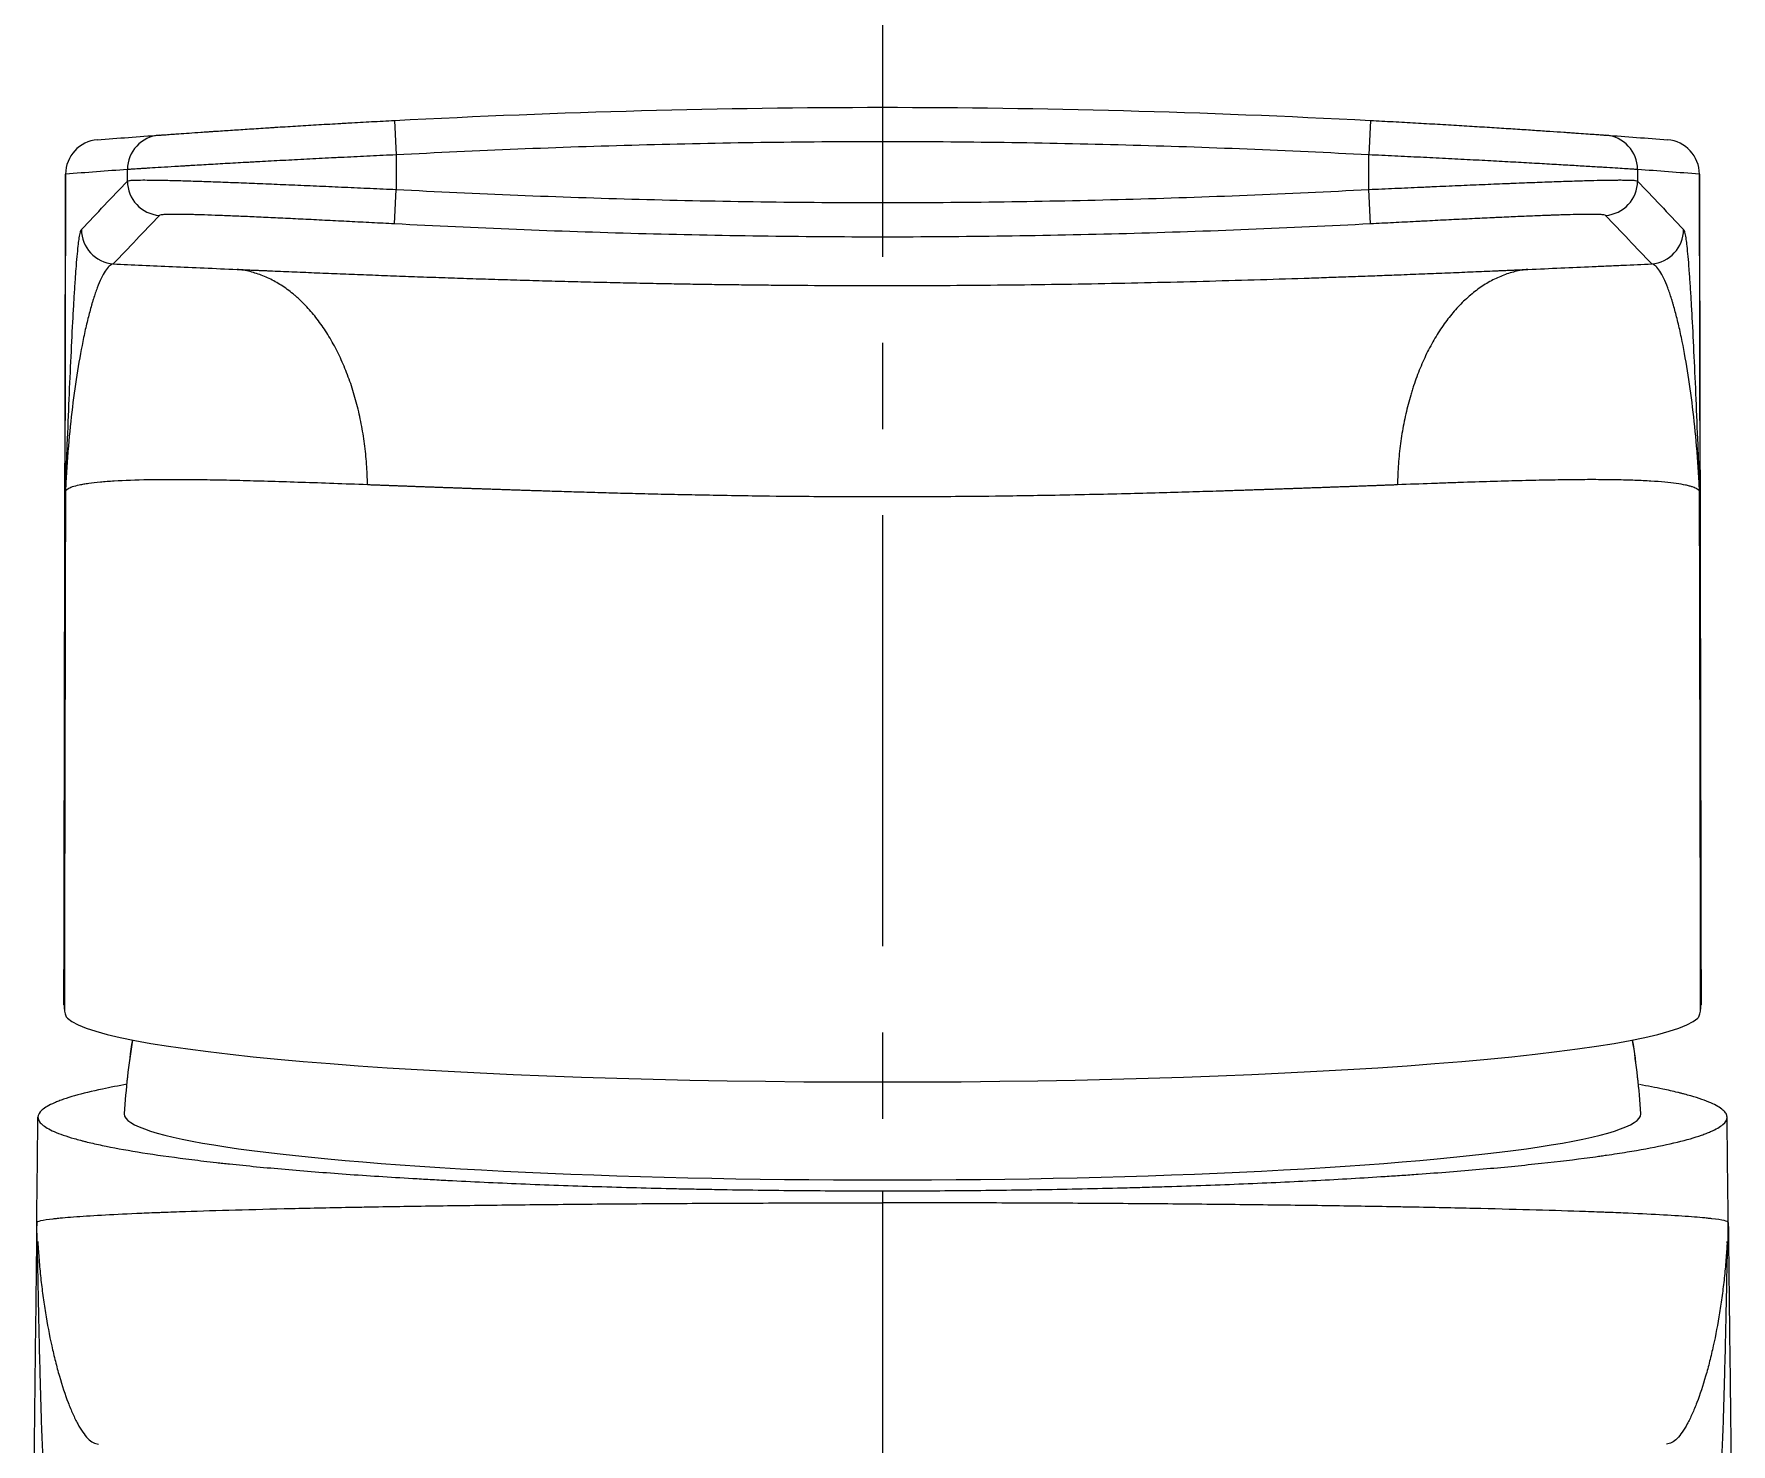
# Model space of a CAD drawing. Extents: x 0 to 790, y 0 to 579.
# Drawn here: x 185.72 to 234.96, y 342.95 to 383.84 of the extents above; entities that cross this region are included whole.
import ezdxf

# ---------------------------------------------------------------- set-up
doc = ezdxf.new("R2010")
doc.units = 0
doc.header["$LTSCALE"] = 10
doc.header["$MEASUREMENT"] = 0
doc.linetypes.add('CENTER', pattern=[2, 1.25, -0.25, 0.25, -0.25])
doc.layers.get('0').update_dxf_attribs({"linetype": 'CONTINUOUS'})
doc.layers.add('1', color=7, linetype='CONTINUOUS')

msp = doc.modelspace()

# ---------------------------------------------------------------- linework, layer by layer
at = {"color": 1, "linetype": 'CENTER'}
msp.add_open_spline([(210.338, 389.881), (210.338, 285.422), (210.338, 271.688), (210.338, 244.842)], degree=3, dxfattribs=at)
at = {"layer": '1', "color": 7, "linetype": 'Continuous', "lineweight": -3}
for p, q in [((196.178, 381.332), (196.23, 380.333)), ((224.497, 381.332), (224.445, 380.333)), ((196.23, 380.333), (196.23, 379.33)), ((224.445, 379.33), (224.445, 380.333)), ((186.631, 379.779), (186.583, 355.924)), ((188.432, 379.575), (188.432, 379.908)), ((232.243, 379.908), (232.243, 379.575)), ((234.093, 355.924), (234.045, 379.779)), ((196.178, 378.331), (196.23, 379.33)), ((224.497, 378.331), (224.445, 379.33))]:
    msp.add_line(p, q, dxfattribs=at)
for start, end in [(170.8728, 176.447), (3.553, 9.1272)]:
    msp.add_arc((210.338, 351.168), 22.042, start, end, dxfattribs=at)
for centre, major_axis, ratio, start_param, end_param in [((187.637, 379.774), (-0.077, 0.997), 0.999712, 0, 1.494225), ((189.432, 379.908), (0.072, -0.997), 0.999712, 3.141593, 4.640357), ((231.243, 379.908), (0.072, 0.997), 0.999712, 4.784421, 6.283185), ((233.038, 379.774), (0.077, 0.997), 0.999712, 4.788961, 6.283185), ((189.432, 379.575), (0.726, -0.688), 0.999394, 3.899968, 5.398112), ((231.243, 379.575), (-0.726, -0.688), 0.999394, 0.885074, 2.383217), ((188.098, 378.169), (0.725, -0.689), 0.999396, 3.901588, 5.396329), ((232.577, 378.169), (-0.725, -0.689), 0.999396, 0.886856, 2.381598), ((186.658, 365.26), (0, 10), 0.023952, 2.84897, 2.901556), ((234.017, 365.26), (0, 10), 0.023952, 3.381629, 3.434215), ((210.338, 355.477), (23.743, 0), 0.085523, 3.230351, 6.194427), ((210.338, 351.168), (22.042, 0), 0.996195, 2.9817, 3.079817), ((210.338, 351.168), (-22.042, 0), 0.996195, 3.203368, 3.301485), ((210.338, 352.524), (-22, 0), 0.087156, 0, 3.141593)]:
    msp.add_ellipse(centre, major_axis=major_axis, ratio=ratio, start_param=start_param, end_param=end_param, dxfattribs=at)
for points, degree in [([(196.178, 381.332), (205.92, 381.84), (214.755, 381.84), (224.497, 381.332)], 3), ([(187.561, 380.772), (188.16, 380.818), (188.76, 380.862), (189.36, 380.906)], 3), ([(231.315, 380.906), (231.915, 380.862), (232.515, 380.818), (233.115, 380.772)], 3), ([(186.589, 355.685), (186.637, 379.774)], 1), ([(188.432, 379.908), (187.834, 379.865), (187.236, 379.82), (186.637, 379.774)], 3), ([(234.038, 379.774), (233.44, 379.82), (232.841, 379.865), (232.243, 379.908)], 3), ([(234.038, 379.774), (234.086, 355.685)], 1), ([(187.098, 378.169), (187.543, 378.637), (187.987, 379.106), (188.432, 379.575)], 3), ([(232.243, 379.575), (232.688, 379.106), (233.132, 378.637), (233.577, 378.169)], 3), ([(189.36, 378.578), (188.914, 378.109), (188.468, 377.64), (188.022, 377.172)], 3), ([(232.653, 377.172), (232.207, 377.64), (231.761, 378.109), (231.315, 378.578)], 3), ([(186.633, 370.57), (186.601, 355.547)], 1), ([(234.074, 355.547), (234.042, 370.57)], 1), ([(186.583, 355.876), (186.582, 355.807), (186.584, 355.743), (186.589, 355.685)], 3), ([(186.601, 355.547), (186.607, 355.485), (186.628, 355.382), (186.665, 355.319), (186.688, 355.297)], 3), ([(233.988, 355.297), (234.01, 355.319), (234.048, 355.382), (234.068, 355.485), (234.074, 355.547)], 3), ([(234.086, 355.685), (234.091, 355.743), (234.093, 355.807), (234.093, 355.876)], 3), ([(185.8, 349.371), (185.812, 350.389), (185.824, 351.407), (185.836, 352.424)], 3), ([(234.875, 349.371), (234.863, 350.389), (234.851, 351.407), (234.84, 352.424)], 3), ([(210.338, 350.29), (210.338, 350.174), (210.338, 350.058), (210.338, 349.943)], 3), ([(185.8, 349.371), (185.773, 347.064), (185.746, 344.758), (185.719, 342.452)], 3), ([(185.821, 348.691), (185.814, 348.916), (185.807, 349.143), (185.8, 349.371)], 3), ([(234.863, 348.692), (234.873, 348.918), (234.877, 349.145), (234.875, 349.371)], 3), ([(234.875, 349.371), (234.902, 347.065), (234.929, 344.759), (234.956, 342.453)], 3), ([(185.812, 348.692), (185.819, 348.735), (185.825, 348.777), (185.831, 348.82)], 3), ([(234.854, 348.691), (234.853, 348.734), (234.85, 348.778), (234.844, 348.82)], 3)]:
    msp.add_open_spline(points, degree=degree, dxfattribs=at)
for points, knots in [([(189.36, 380.906), (189.365, 380.906), (189.381, 380.907), (189.434, 380.911), (189.508, 380.916), (189.623, 380.924), (189.708, 380.931), (189.726, 380.932), (189.763, 380.934), (189.782, 380.936), (189.841, 380.94), (189.883, 380.943), (190.015, 380.952), (190.21, 380.966), (190.441, 380.982), (190.628, 380.995), (190.692, 380.999), (190.793, 381.006), (190.827, 381.009), (190.896, 381.013), (190.931, 381.016), (191.11, 381.028), (191.26, 381.038), (191.574, 381.059), (191.901, 381.08), (192.255, 381.103), (192.485, 381.118), (192.532, 381.121), (192.626, 381.127), (192.673, 381.13), (192.816, 381.139), (192.912, 381.145), (193.204, 381.163), (193.601, 381.187), (194.013, 381.212), (194.327, 381.23), (194.433, 381.236), (194.593, 381.245), (194.647, 381.248), (194.754, 381.254), (194.809, 381.257), (195.08, 381.273), (195.516, 381.297), (195.956, 381.32), (196.178, 381.332)], [0, 0, 0, 0, 0.0625, 0.0625, 0.125, 0.1875, 0.1875, 0.203125, 0.203125, 0.21875, 0.21875, 0.25, 0.25, 0.3125, 0.375, 0.375, 0.40625, 0.40625, 0.421875, 0.421875, 0.4375, 0.4375, 0.5, 0.5, 0.5625, 0.625, 0.625, 0.640625, 0.640625, 0.65625, 0.65625, 0.6875, 0.6875, 0.75, 0.8125, 0.8125, 0.84375, 0.84375, 0.859375, 0.859375, 0.875, 0.875, 0.9375, 1, 1, 1, 1]), ([(224.497, 381.332), (224.719, 381.32), (224.938, 381.309), (225.374, 381.285), (225.805, 381.261), (226.23, 381.237), (226.546, 381.218), (226.651, 381.212), (226.86, 381.2), (226.963, 381.194), (227.269, 381.175), (227.666, 381.151), (228.042, 381.127), (228.409, 381.104), (228.587, 381.092), (228.933, 381.07), (229.098, 381.059), (229.412, 381.038), (229.71, 381.018), (229.977, 381), (230.165, 380.987), (230.226, 380.983), (230.344, 380.974), (230.4, 380.971), (230.561, 380.959), (230.756, 380.946), (230.912, 380.934), (231.048, 380.925), (231.106, 380.921), (231.203, 380.914), (231.278, 380.908), (231.31, 380.906), (231.315, 380.906)], [0, 0, 0, 0, 0.0625, 0.0625, 0.125, 0.1875, 0.1875, 0.21875, 0.21875, 0.25, 0.25, 0.3125, 0.375, 0.375, 0.4375, 0.4375, 0.5, 0.5, 0.5625, 0.625, 0.625, 0.65625, 0.65625, 0.6875, 0.6875, 0.75, 0.8125, 0.8125, 0.875, 0.875, 0.9375, 1, 1, 1, 1]), ([(224.445, 380.333), (223.27, 380.395), (222.095, 380.449), (219.745, 380.544), (218.57, 380.584), (216.218, 380.648), (215.042, 380.672), (212.69, 380.705), (211.514, 380.713), (209.161, 380.713), (207.985, 380.705), (205.633, 380.672), (204.457, 380.648), (202.106, 380.584), (200.93, 380.544), (198.58, 380.449), (197.405, 380.395), (196.23, 380.333)], [0, 0, 0, 0, 0.125, 0.125, 0.25, 0.25, 0.375, 0.375, 0.5, 0.5, 0.625, 0.625, 0.75, 0.75, 0.875, 0.875, 1, 1, 1, 1]), ([(196.23, 380.333), (195.976, 380.322), (195.472, 380.298), (194.972, 380.274), (194.662, 380.259), (194.6, 380.256), (194.476, 380.25), (194.292, 380.241), (194.11, 380.231), (193.75, 380.213), (193.279, 380.189), (192.825, 380.164), (192.491, 380.146), (192.381, 380.14), (192.217, 380.131), (192.163, 380.128), (192.055, 380.123), (192.002, 380.12), (191.739, 380.105), (191.334, 380.082), (190.96, 380.061), (190.601, 380.04), (190.43, 380.03), (190.226, 380.018), (190.185, 380.015), (190.106, 380.011), (189.99, 380.004), (189.879, 379.997), (189.666, 379.984), (189.402, 379.968), (189.18, 379.955), (189.029, 379.945), (188.981, 379.942), (188.914, 379.938), (188.892, 379.937), (188.85, 379.934), (188.83, 379.933), (188.733, 379.927), (188.601, 379.919), (188.517, 379.913), (188.457, 379.91), (188.438, 379.909), (188.432, 379.908)], [0, 0, 0, 0, 0.0625, 0.125, 0.125, 0.140625, 0.140625, 0.15625, 0.1875, 0.1875, 0.25, 0.3125, 0.3125, 0.34375, 0.34375, 0.359375, 0.359375, 0.375, 0.375, 0.4375, 0.5, 0.5, 0.5625, 0.5625, 0.578125, 0.578125, 0.59375, 0.625, 0.625, 0.6875, 0.75, 0.75, 0.78125, 0.78125, 0.796875, 0.796875, 0.8125, 0.8125, 0.875, 0.9375, 0.9375, 1, 1, 1, 1]), ([(232.243, 379.908), (232.237, 379.909), (232.2, 379.911), (232.115, 379.916), (232.032, 379.921), (232.002, 379.923), (231.935, 379.927), (231.899, 379.93), (231.783, 379.937), (231.605, 379.948), (231.382, 379.962), (231.198, 379.973), (231.134, 379.977), (231, 379.985), (230.931, 379.989), (230.716, 380.002), (230.411, 380.02), (230.07, 380.04), (229.711, 380.061), (229.523, 380.072), (229.127, 380.094), (228.924, 380.106), (228.504, 380.129), (228.073, 380.153), (227.619, 380.177), (227.269, 380.195), (227.151, 380.201), (226.912, 380.214), (226.792, 380.22), (226.43, 380.238), (225.944, 380.263), (225.449, 380.286), (224.95, 380.31), (224.699, 380.322), (224.445, 380.333)], [0, 0, 0, 0, 0.0625, 0.125, 0.125, 0.15625, 0.15625, 0.1875, 0.1875, 0.25, 0.3125, 0.3125, 0.34375, 0.34375, 0.375, 0.375, 0.4375, 0.5, 0.5, 0.5625, 0.5625, 0.625, 0.625, 0.6875, 0.75, 0.75, 0.78125, 0.78125, 0.8125, 0.8125, 0.875, 0.9375, 0.9375, 1, 1, 1, 1]), ([(188.432, 379.575), (188.438, 379.581), (188.475, 379.59), (188.56, 379.597), (188.629, 379.6), (188.643, 379.6), (188.674, 379.601), (188.721, 379.603), (188.776, 379.604), (188.892, 379.605), (189.07, 379.605), (189.293, 379.602), (189.476, 379.598), (189.541, 379.597), (189.675, 379.594), (189.744, 379.592), (189.959, 379.587), (190.264, 379.578), (190.605, 379.566), (190.964, 379.554), (191.152, 379.547), (191.548, 379.532), (191.752, 379.524), (192.171, 379.507), (192.602, 379.489), (193.057, 379.47), (193.406, 379.455), (193.524, 379.45), (193.763, 379.44), (193.884, 379.435), (194.245, 379.419), (194.732, 379.397), (195.226, 379.375), (195.725, 379.353), (195.976, 379.341), (196.23, 379.33)], [0, 0, 0, 0, 0.0625, 0.125, 0.125, 0.140625, 0.140625, 0.15625, 0.1875, 0.1875, 0.25, 0.3125, 0.3125, 0.34375, 0.34375, 0.375, 0.375, 0.4375, 0.5, 0.5, 0.5625, 0.5625, 0.625, 0.625, 0.6875, 0.75, 0.75, 0.78125, 0.78125, 0.8125, 0.8125, 0.875, 0.9375, 0.9375, 1, 1, 1, 1]), ([(196.23, 379.33), (197.405, 379.268), (198.58, 379.214), (200.93, 379.119), (202.106, 379.079), (204.457, 379.015), (205.633, 378.991), (207.985, 378.958), (209.161, 378.95), (211.514, 378.95), (212.69, 378.958), (215.042, 378.991), (216.218, 379.015), (218.57, 379.079), (219.745, 379.119), (222.095, 379.214), (223.27, 379.268), (224.445, 379.33)], [0, 0, 0, 0, 0.125, 0.125, 0.25, 0.25, 0.375, 0.375, 0.5, 0.5, 0.625, 0.625, 0.75, 0.75, 0.875, 0.875, 1, 1, 1, 1]), ([(224.445, 379.33), (224.699, 379.341), (225.203, 379.364), (225.703, 379.386), (226.013, 379.4), (226.075, 379.403), (226.199, 379.408), (226.383, 379.417), (226.564, 379.425), (226.925, 379.44), (227.396, 379.461), (227.85, 379.48), (228.184, 379.494), (228.294, 379.499), (228.458, 379.505), (228.512, 379.507), (228.62, 379.512), (228.673, 379.514), (228.936, 379.524), (229.341, 379.54), (229.716, 379.554), (230.074, 379.567), (230.246, 379.572), (230.45, 379.579), (230.49, 379.58), (230.569, 379.582), (230.686, 379.586), (230.796, 379.589), (231.01, 379.594), (231.274, 379.6), (231.496, 379.603), (231.647, 379.604), (231.694, 379.605), (231.762, 379.605), (231.783, 379.605), (231.825, 379.604), (231.846, 379.604), (231.943, 379.603), (232.074, 379.6), (232.158, 379.594), (232.219, 379.586), (232.237, 379.581), (232.243, 379.575)], [0, 0, 0, 0, 0.0625, 0.125, 0.125, 0.140625, 0.140625, 0.15625, 0.1875, 0.1875, 0.25, 0.3125, 0.3125, 0.34375, 0.34375, 0.359375, 0.359375, 0.375, 0.375, 0.4375, 0.5, 0.5, 0.5625, 0.5625, 0.578125, 0.578125, 0.59375, 0.625, 0.625, 0.6875, 0.75, 0.75, 0.78125, 0.78125, 0.796875, 0.796875, 0.8125, 0.8125, 0.875, 0.9375, 0.9375, 1, 1, 1, 1]), ([(187.028, 377.879), (187.03, 377.896), (187.033, 377.912), (187.045, 377.994), (187.056, 378.049), (187.077, 378.13), (187.087, 378.157), (187.098, 378.169)], [0, 0, 0, 0, 0.102737, 0.102737, 0.551368, 0.551368, 1, 1, 1, 1]), ([(196.178, 378.331), (195.957, 378.343), (195.737, 378.354), (195.302, 378.377), (194.87, 378.399), (194.445, 378.421), (194.129, 378.436), (194.024, 378.442), (193.815, 378.452), (193.712, 378.457), (193.407, 378.472), (193.01, 378.492), (192.633, 378.509), (192.266, 378.526), (192.088, 378.534), (191.742, 378.549), (191.577, 378.556), (191.263, 378.569), (190.965, 378.58), (190.698, 378.589), (190.509, 378.595), (190.449, 378.597), (190.331, 378.6), (190.275, 378.601), (190.114, 378.605), (189.919, 378.608), (189.763, 378.608), (189.661, 378.607), (189.629, 378.606), (189.571, 378.604), (189.544, 378.603), (189.472, 378.6), (189.397, 378.593), (189.365, 378.584), (189.36, 378.578)], [0, 0, 0, 0, 0.0625, 0.0625, 0.125, 0.1875, 0.1875, 0.21875, 0.21875, 0.25, 0.25, 0.3125, 0.375, 0.375, 0.4375, 0.4375, 0.5, 0.5, 0.5625, 0.625, 0.625, 0.65625, 0.65625, 0.6875, 0.6875, 0.75, 0.8125, 0.8125, 0.84375, 0.84375, 0.875, 0.875, 0.9375, 1, 1, 1, 1]), ([(224.497, 378.331), (223.318, 378.27), (222.139, 378.215), (219.78, 378.12), (218.6, 378.08), (216.24, 378.016), (215.06, 377.991), (212.699, 377.958), (211.519, 377.95), (209.157, 377.95), (207.977, 377.958), (205.616, 377.991), (204.436, 378.016), (202.076, 378.08), (200.896, 378.12), (198.536, 378.215), (197.357, 378.27), (196.178, 378.331)], [0, 0, 0, 0, 0.125, 0.125, 0.25, 0.25, 0.375, 0.375, 0.5, 0.5, 0.625, 0.625, 0.75, 0.75, 0.875, 0.875, 1, 1, 1, 1]), ([(231.315, 378.578), (231.31, 378.584), (231.294, 378.589), (231.241, 378.597), (231.167, 378.603), (231.052, 378.606), (230.967, 378.607), (230.949, 378.607), (230.912, 378.607), (230.893, 378.607), (230.834, 378.607), (230.793, 378.607), (230.66, 378.606), (230.466, 378.603), (230.235, 378.597), (230.048, 378.591), (229.983, 378.589), (229.883, 378.586), (229.849, 378.585), (229.779, 378.582), (229.744, 378.581), (229.565, 378.575), (229.415, 378.569), (229.102, 378.556), (228.774, 378.543), (228.42, 378.527), (228.19, 378.516), (228.143, 378.514), (228.049, 378.51), (228.002, 378.507), (227.859, 378.501), (227.763, 378.496), (227.471, 378.482), (227.074, 378.463), (226.662, 378.442), (226.347, 378.426), (226.242, 378.421), (226.082, 378.413), (226.028, 378.41), (225.92, 378.405), (225.866, 378.402), (225.595, 378.388), (225.159, 378.366), (224.719, 378.343), (224.497, 378.331)], [0, 0, 0, 0, 0.0625, 0.0625, 0.125, 0.1875, 0.1875, 0.203125, 0.203125, 0.21875, 0.21875, 0.25, 0.25, 0.3125, 0.375, 0.375, 0.40625, 0.40625, 0.421875, 0.421875, 0.4375, 0.4375, 0.5, 0.5, 0.5625, 0.625, 0.625, 0.640625, 0.640625, 0.65625, 0.65625, 0.6875, 0.6875, 0.75, 0.8125, 0.8125, 0.84375, 0.84375, 0.859375, 0.859375, 0.875, 0.875, 0.9375, 1, 1, 1, 1]), ([(233.577, 378.169), (233.588, 378.157), (233.598, 378.13), (233.619, 378.049), (233.63, 377.994), (233.642, 377.912), (233.645, 377.897), (233.647, 377.881)], [0, 0, 0, 0, 0.450299, 0.450299, 0.900597, 0.900597, 1, 1, 1, 1]), ([(186.633, 370.57), (186.634, 370.599), (186.635, 370.628), (186.637, 370.685), (186.641, 370.771), (186.649, 370.971), (186.664, 371.37), (186.678, 371.709), (186.705, 372.381), (186.723, 372.821), (186.76, 373.675), (186.778, 374.089), (186.816, 374.881), (186.835, 375.258), (186.864, 375.789), (186.873, 375.96), (186.893, 376.288), (186.903, 376.445), (186.918, 376.669), (186.923, 376.742), (186.933, 376.883), (186.938, 376.952), (186.953, 377.15), (186.963, 377.273), (186.983, 377.497), (186.994, 377.599), (187.012, 377.76), (187.02, 377.823), (187.028, 377.879)], [0, 0, 0, 0, 0.009077, 0.009077, 0.018154, 0.036308, 0.072616, 0.145233, 0.145233, 0.290465, 0.290465, 0.435698, 0.435698, 0.580931, 0.580931, 0.653547, 0.653547, 0.726164, 0.726164, 0.762472, 0.762472, 0.79878, 0.79878, 0.871396, 0.871396, 0.944013, 0.944013, 1, 1, 1, 1]), ([(233.647, 377.881), (233.655, 377.825), (233.663, 377.761), (233.681, 377.599), (233.692, 377.497), (233.712, 377.273), (233.722, 377.15), (233.737, 376.952), (233.742, 376.883), (233.752, 376.742), (233.757, 376.669), (233.772, 376.445), (233.782, 376.288), (233.802, 375.96), (233.811, 375.789), (233.84, 375.258), (233.859, 374.881), (233.897, 374.089), (233.915, 373.675), (233.952, 372.821), (233.97, 372.381), (233.997, 371.709), (234.011, 371.37), (234.027, 370.971), (234.034, 370.771), (234.038, 370.685), (234.04, 370.628), (234.041, 370.599), (234.042, 370.57)], [0, 0, 0, 0, 0.056552, 0.056552, 0.129125, 0.129125, 0.201698, 0.201698, 0.237985, 0.237985, 0.274271, 0.274271, 0.346844, 0.346844, 0.419417, 0.419417, 0.564563, 0.564563, 0.709708, 0.709708, 0.854854, 0.854854, 0.927427, 0.963714, 0.981857, 0.990928, 0.990928, 1, 1, 1, 1]), ([(188.022, 377.172), (187.983, 377.163), (187.943, 377.14), (187.864, 377.068), (187.824, 377.02), (187.746, 376.901), (187.707, 376.831), (187.631, 376.67), (187.593, 376.58), (187.518, 376.381), (187.481, 376.273), (187.435, 376.128), (187.426, 376.098), (187.408, 376.038), (187.399, 376.008), (187.372, 375.915), (187.354, 375.851), (187.302, 375.655), (187.268, 375.517), (187.217, 375.302), (187.201, 375.228), (187.169, 375.079), (187.153, 375.003), (187.074, 374.617), (187.016, 374.288), (186.909, 373.602), (186.86, 373.244), (186.775, 372.507), (186.738, 372.128), (186.691, 371.55), (186.678, 371.356), (186.659, 371.062), (186.65, 370.915), (186.641, 370.743), (186.638, 370.669), (186.635, 370.62), (186.634, 370.595), (186.633, 370.57)], [0, 0, 0, 0, 0.0625, 0.0625, 0.125, 0.125, 0.1875, 0.1875, 0.25, 0.25, 0.3125, 0.3125, 0.328125, 0.328125, 0.34375, 0.34375, 0.375, 0.375, 0.4375, 0.4375, 0.46875, 0.46875, 0.5, 0.5, 0.625, 0.625, 0.75, 0.75, 0.875, 0.875, 0.9375, 0.9375, 0.96875, 0.984375, 0.992188, 0.992188, 1, 1, 1, 1]), ([(188.022, 377.172), (188.571, 377.147), (189.144, 377.122), (190.341, 377.068), (190.964, 377.04), (191.612, 377.012)], [0, 0, 0, 0, 0.5, 0.5, 1, 1, 1, 1]), ([(229.063, 377.012), (229.709, 377.04), (230.332, 377.068), (231.081, 377.102), (231.23, 377.108), (231.523, 377.121), (231.958, 377.141), (232.379, 377.16), (232.653, 377.172)], [0, 0, 0, 0, 0.5, 0.5, 0.625, 0.625, 0.75, 1, 1, 1, 1]), ([(234.042, 370.57), (234.041, 370.595), (234.04, 370.62), (234.038, 370.669), (234.034, 370.743), (234.025, 370.915), (234.016, 371.062), (233.998, 371.356), (233.984, 371.55), (233.937, 372.128), (233.9, 372.507), (233.815, 373.244), (233.766, 373.602), (233.659, 374.288), (233.601, 374.617), (233.523, 375.003), (233.507, 375.079), (233.474, 375.228), (233.458, 375.302), (233.408, 375.517), (233.373, 375.655), (233.321, 375.851), (233.303, 375.915), (233.276, 376.008), (233.267, 376.038), (233.249, 376.098), (233.24, 376.128), (233.194, 376.273), (233.157, 376.381), (233.082, 376.58), (233.045, 376.67), (232.968, 376.831), (232.929, 376.901), (232.851, 377.02), (232.811, 377.068), (232.732, 377.14), (232.693, 377.163), (232.653, 377.172)], [0, 0, 0, 0, 0.007812, 0.007812, 0.015625, 0.03125, 0.0625, 0.0625, 0.125, 0.125, 0.25, 0.25, 0.375, 0.375, 0.5, 0.5, 0.53125, 0.53125, 0.5625, 0.5625, 0.625, 0.625, 0.65625, 0.65625, 0.671875, 0.671875, 0.6875, 0.6875, 0.75, 0.75, 0.8125, 0.8125, 0.875, 0.875, 0.9375, 0.9375, 1, 1, 1, 1]), ([(195.396, 370.764), (195.393, 370.967), (195.384, 371.167), (195.355, 371.564), (195.315, 371.957), (195.253, 372.342), (195.198, 372.627), (195.178, 372.721), (195.135, 372.909), (195.113, 373.003), (195.041, 373.28), (194.935, 373.638), (194.747, 374.147), (194.602, 374.467), (194.486, 374.699), (194.446, 374.775), (194.363, 374.925), (194.321, 374.998), (194.191, 375.212), (194.011, 375.483), (193.817, 375.725), (193.615, 375.953), (193.51, 376.06), (193.374, 376.184), (193.347, 376.209), (193.292, 376.257), (193.208, 376.327), (193.124, 376.392), (192.954, 376.516), (192.723, 376.664), (192.484, 376.779), (192.301, 376.851), (192.24, 376.873), (192.116, 376.913), (192.054, 376.931), (191.865, 376.978), (191.738, 376.999), (191.611, 377.012)], [0, 0, 0, 0, 0.0625, 0.0625, 0.125, 0.1875, 0.1875, 0.21875, 0.21875, 0.25, 0.25, 0.3125, 0.375, 0.4375, 0.4375, 0.46875, 0.46875, 0.5, 0.5, 0.5625, 0.625, 0.625, 0.6875, 0.6875, 0.703125, 0.703125, 0.71875, 0.75, 0.75, 0.8125, 0.875, 0.875, 0.90625, 0.90625, 0.9375, 0.9375, 1, 1, 1, 1]), ([(191.611, 377.012), (191.633, 377.011), (191.678, 377.009), (191.746, 377.006), (191.813, 377.003), (191.881, 377), (191.949, 376.997), (192.017, 376.994), (192.086, 376.991), (192.154, 376.989), (192.223, 376.986), (192.291, 376.983), (192.36, 376.98), (192.429, 376.977), (192.499, 376.974), (192.568, 376.971), (192.826, 376.96), (193.277, 376.941), (193.932, 376.913), (194.599, 376.886), (195.279, 376.86), (195.97, 376.833), (196.67, 376.807), (197.379, 376.782), (198.094, 376.758), (198.817, 376.734), (199.547, 376.712), (200.283, 376.69), (201.026, 376.67), (201.776, 376.651), (202.532, 376.633), (203.296, 376.617), (204.013, 376.603), (204.684, 376.591), (205.305, 376.581), (205.93, 376.572), (206.557, 376.565), (207.5, 376.555), (208.759, 376.546), (210.333, 376.542), (211.907, 376.546), (213.48, 376.557), (215.047, 376.575), (217.116, 376.609), (219.656, 376.667), (221.812, 376.732), (223.144, 376.777), (223.713, 376.797), (224.276, 376.817), (224.834, 376.838), (225.433, 376.861), (226.069, 376.886), (226.737, 376.913), (227.393, 376.94), (227.865, 376.96), (228.164, 376.973), (228.294, 376.979), (228.424, 376.984), (228.553, 376.99), (228.682, 376.995), (228.81, 377.001), (228.937, 377.007), (229.022, 377.01), (229.064, 377.012)], [0, 0, 0, 0, 0.002148, 0.004296, 0.006443, 0.008591, 0.010738, 0.012885, 0.015032, 0.017179, 0.019326, 0.021473, 0.02362, 0.025767, 0.027914, 0.03006, 0.032207, 0.051803, 0.07141, 0.091041, 0.110707, 0.130426, 0.150068, 0.169647, 0.189177, 0.208659, 0.228091, 0.247488, 0.266866, 0.286242, 0.305633, 0.325055, 0.344526, 0.360062, 0.375609, 0.391176, 0.406773, 0.422409, 0.461248, 0.499945, 0.538629, 0.577391, 0.616369, 0.65526, 0.73291, 0.810592, 0.826204, 0.841848, 0.857532, 0.873264, 0.88905, 0.90875, 0.928411, 0.948044, 0.967662, 0.971704, 0.975745, 0.979787, 0.983829, 0.987871, 0.991913, 0.995956, 1, 1, 1, 1]), ([(229.064, 377.012), (228.936, 376.999), (228.811, 376.978), (228.562, 376.916), (228.316, 376.838), (228.077, 376.724), (227.899, 376.625), (227.841, 376.59), (227.724, 376.515), (227.666, 376.476), (227.495, 376.351), (227.384, 376.26), (227.169, 376.063), (226.96, 375.851), (226.765, 375.608), (226.623, 375.415), (226.576, 375.348), (226.485, 375.212), (226.441, 375.142), (226.311, 374.928), (226.148, 374.632), (225.931, 374.154), (225.805, 373.813), (225.731, 373.593), (225.717, 373.549), (225.689, 373.459), (225.648, 373.325), (225.61, 373.188), (225.539, 372.913), (225.455, 372.541), (225.392, 372.157), (225.353, 371.865), (225.342, 371.766), (225.322, 371.569), (225.313, 371.469), (225.291, 371.168), (225.282, 370.966), (225.279, 370.763)], [0, 0, 0, 0, 0.0625, 0.0625, 0.125, 0.1875, 0.1875, 0.21875, 0.21875, 0.25, 0.25, 0.3125, 0.3125, 0.375, 0.4375, 0.4375, 0.46875, 0.46875, 0.5, 0.5, 0.5625, 0.625, 0.6875, 0.6875, 0.703125, 0.703125, 0.71875, 0.75, 0.75, 0.8125, 0.875, 0.875, 0.90625, 0.90625, 0.9375, 0.9375, 1, 1, 1, 1]), ([(195.396, 370.766), (195.06, 370.778), (194.407, 370.802), (193.789, 370.823), (192.888, 370.853), (192.321, 370.87), (191.524, 370.89), (191.267, 370.896), (190.895, 370.903), (190.773, 370.905), (190.533, 370.909), (190.416, 370.911), (190.243, 370.912), (190.186, 370.913), (190.073, 370.913), (189.906, 370.914), (189.745, 370.914), (189.432, 370.913), (189.234, 370.912), (188.672, 370.902), (188.339, 370.889), (187.904, 370.863), (187.636, 370.843), (187.41, 370.817), (187.282, 370.799), (187.257, 370.796), (187.209, 370.788), (187.139, 370.777), (187.075, 370.765), (186.956, 370.739), (186.821, 370.703), (186.687, 370.641), (186.643, 370.595), (186.633, 370.57)], [0, 0, 0, 0, 0.0625, 0.125, 0.125, 0.25, 0.25, 0.3125, 0.3125, 0.34375, 0.34375, 0.375, 0.375, 0.390625, 0.390625, 0.40625, 0.4375, 0.4375, 0.5, 0.5, 0.625, 0.625, 0.6875, 0.75, 0.75, 0.765625, 0.765625, 0.78125, 0.8125, 0.8125, 0.875, 0.9375, 1, 1, 1, 1]), ([(225.279, 370.763), (225.259, 370.762), (225.221, 370.761), (225.162, 370.759), (225.103, 370.757), (225.044, 370.754), (224.984, 370.752), (224.925, 370.75), (224.864, 370.748), (224.804, 370.746), (224.744, 370.743), (224.683, 370.741), (224.621, 370.739), (224.56, 370.737), (224.498, 370.734), (224.436, 370.732), (224.374, 370.73), (224.311, 370.728), (224.249, 370.725), (224.185, 370.723), (224.122, 370.721), (224.058, 370.718), (223.994, 370.716), (223.93, 370.714), (223.865, 370.711), (223.801, 370.709), (223.735, 370.706), (223.67, 370.704), (223.604, 370.702), (223.538, 370.699), (223.472, 370.697), (223.405, 370.694), (223.338, 370.692), (223.271, 370.69), (223.204, 370.687), (223.136, 370.685), (223.068, 370.682), (223, 370.68), (222.931, 370.677), (222.862, 370.675), (222.793, 370.673), (222.724, 370.67), (222.654, 370.668), (222.584, 370.665), (222.514, 370.663), (222.443, 370.66), (222.372, 370.658), (222.301, 370.655), (222.229, 370.653), (222.158, 370.65), (222.086, 370.648), (222.013, 370.645), (221.941, 370.643), (221.868, 370.64), (221.795, 370.638), (221.721, 370.635), (221.647, 370.632), (221.573, 370.63), (221.499, 370.627), (221.424, 370.625), (221.349, 370.622), (221.274, 370.62), (221.199, 370.617), (221.123, 370.615), (221.047, 370.612), (220.97, 370.61), (220.894, 370.607), (220.817, 370.605), (220.74, 370.602), (220.662, 370.6), (220.584, 370.597), (220.506, 370.594), (220.428, 370.592), (220.349, 370.589), (220.27, 370.587), (220.191, 370.584), (219.884, 370.574), (219.318, 370.557), (218.457, 370.532), (217.505, 370.506), (216.459, 370.482), (215.597, 370.464), (214.766, 370.449), (213.807, 370.434), (212.268, 370.418), (210.335, 370.41), (208.403, 370.418), (206.864, 370.434), (205.903, 370.449), (205.313, 370.46), (204.907, 370.468), (204.502, 370.476), (204.108, 370.484), (203.727, 370.493), (203.357, 370.502), (203, 370.511), (202.654, 370.52), (202.32, 370.529), (201.998, 370.538), (201.687, 370.547), (201.388, 370.556), (201.101, 370.565), (200.825, 370.573), (200.595, 370.581), (200.408, 370.587), (200.26, 370.591), (200.114, 370.596), (199.968, 370.601), (199.824, 370.606), (199.68, 370.61), (199.537, 370.615), (199.396, 370.62), (199.255, 370.625), (199.116, 370.629), (198.977, 370.634), (198.839, 370.639), (198.703, 370.644), (198.567, 370.648), (198.433, 370.653), (198.299, 370.658), (198.167, 370.662), (198.035, 370.667), (197.905, 370.672), (197.775, 370.676), (197.647, 370.681), (197.519, 370.685), (197.393, 370.69), (197.267, 370.695), (197.143, 370.699), (197.02, 370.704), (196.897, 370.708), (196.776, 370.712), (196.655, 370.717), (196.536, 370.721), (196.417, 370.726), (196.3, 370.73), (196.184, 370.734), (196.068, 370.738), (195.954, 370.743), (195.84, 370.747), (195.728, 370.751), (195.616, 370.755), (195.506, 370.759), (195.433, 370.762), (195.396, 370.763)], [0, 0, 0, 0, 0.002323, 0.004651, 0.006984, 0.009323, 0.011666, 0.014015, 0.016369, 0.018727, 0.021091, 0.02346, 0.025835, 0.028214, 0.030598, 0.032988, 0.035382, 0.037782, 0.040187, 0.042597, 0.045012, 0.047432, 0.049857, 0.052287, 0.054723, 0.057163, 0.059609, 0.06206, 0.064516, 0.066977, 0.069443, 0.071914, 0.074391, 0.076872, 0.079359, 0.081851, 0.084347, 0.086849, 0.089356, 0.091869, 0.094386, 0.096908, 0.099436, 0.101969, 0.104506, 0.107049, 0.109597, 0.11215, 0.114709, 0.117272, 0.11984, 0.122414, 0.124993, 0.127576, 0.130165, 0.132759, 0.135359, 0.137963, 0.140572, 0.143187, 0.145806, 0.148431, 0.151061, 0.153696, 0.156336, 0.158981, 0.161632, 0.164287, 0.166948, 0.169614, 0.172284, 0.17496, 0.177642, 0.180328, 0.183019, 0.185715, 0.188417, 0.214368, 0.242901, 0.274017, 0.307716, 0.343998, 0.356308, 0.38643, 0.43436, 0.500089, 0.565719, 0.613632, 0.643819, 0.656278, 0.669524, 0.682441, 0.69503, 0.70729, 0.719221, 0.730824, 0.742098, 0.753043, 0.76366, 0.773948, 0.783907, 0.793538, 0.80284, 0.811814, 0.816868, 0.821904, 0.826923, 0.831924, 0.836906, 0.841871, 0.846818, 0.851746, 0.856657, 0.86155, 0.866425, 0.871282, 0.876121, 0.880943, 0.885746, 0.890531, 0.895298, 0.900048, 0.904779, 0.909493, 0.914188, 0.918866, 0.923526, 0.928168, 0.932792, 0.937398, 0.941986, 0.946556, 0.951108, 0.955642, 0.960159, 0.964657, 0.969138, 0.9736, 0.978045, 0.982472, 0.986881, 0.991272, 0.995645, 1, 1, 1, 1]), ([(234.042, 370.57), (234.032, 370.595), (233.988, 370.641), (233.898, 370.683), (233.828, 370.707), (233.813, 370.712), (233.782, 370.721), (233.733, 370.735), (233.678, 370.748), (233.559, 370.773), (233.469, 370.789), (233.167, 370.831), (232.921, 370.854), (232.488, 370.88), (232.176, 370.895), (231.821, 370.905), (231.585, 370.909), (231.537, 370.91), (231.439, 370.911), (231.291, 370.913), (231.138, 370.914), (230.825, 370.915), (230.606, 370.914), (230.264, 370.911), (230.148, 370.909), (229.911, 370.906), (229.79, 370.903), (229.421, 370.896), (228.909, 370.885), (228.086, 370.862), (227.5, 370.843), (227.122, 370.831), (227.045, 370.828), (226.892, 370.823), (226.814, 370.821), (226.58, 370.813), (226.422, 370.807), (225.942, 370.79), (225.615, 370.778), (225.279, 370.766)], [0, 0, 0, 0, 0.0625, 0.125, 0.125, 0.140625, 0.140625, 0.15625, 0.1875, 0.1875, 0.25, 0.25, 0.375, 0.375, 0.4375, 0.5, 0.5, 0.515625, 0.515625, 0.53125, 0.5625, 0.5625, 0.625, 0.625, 0.65625, 0.65625, 0.6875, 0.6875, 0.75, 0.8125, 0.875, 0.875, 0.890625, 0.890625, 0.90625, 0.90625, 0.9375, 0.9375, 1, 1, 1, 1]), ([(188.425, 353.379), (188.168, 353.335), (187.929, 353.289), (187.403, 353.179), (187.134, 353.113), (186.784, 353.013), (186.676, 352.98), (186.529, 352.928), (186.482, 352.911), (186.393, 352.877), (186.351, 352.86), (186.154, 352.774), (186.035, 352.704), (185.876, 352.565), (185.836, 352.495), (185.836, 352.424)], [0, 0, 0, 0, 0.152497, 0.152497, 0.364373, 0.364373, 0.470311, 0.470311, 0.52328, 0.52328, 0.576249, 0.576249, 0.788124, 0.788124, 1, 1, 1, 1]), ([(234.84, 352.424), (234.84, 352.46), (234.819, 352.53), (234.76, 352.599), (234.641, 352.703), (234.524, 352.772), (234.213, 352.909), (234.019, 352.976), (233.728, 353.06), (233.637, 353.085), (233.541, 353.11), (233.475, 353.127), (233.442, 353.135), (233.272, 353.176), (233.127, 353.209), (232.764, 353.286), (232.537, 353.329), (232.295, 353.372)], [0, 0, 0, 0, 0.106752, 0.213504, 0.213504, 0.427008, 0.427008, 0.640512, 0.640512, 0.693888, 0.720576, 0.720576, 0.747264, 0.747264, 0.854017, 0.854017, 1, 1, 1, 1]), ([(185.836, 352.424), (185.836, 352.389), (185.856, 352.319), (185.916, 352.249), (186.034, 352.145), (186.151, 352.077), (186.462, 351.94), (186.656, 351.873), (186.947, 351.789), (187.038, 351.764), (187.134, 351.739), (187.2, 351.722), (187.233, 351.714), (187.403, 351.672), (187.548, 351.64), (188.009, 351.543), (188.351, 351.48), (189.103, 351.357), (189.513, 351.298), (190.18, 351.211), (190.41, 351.182), (190.769, 351.14), (190.891, 351.126), (191.077, 351.105), (191.139, 351.098), (191.266, 351.084), (191.329, 351.077), (191.905, 351.016), (192.443, 350.964), (193.572, 350.866), (194.163, 350.819), (195.396, 350.731), (196.039, 350.69), (196.875, 350.641), (197.044, 350.631), (197.3, 350.617), (197.385, 350.612), (197.557, 350.603), (197.988, 350.58), (198.425, 350.559), (199.484, 350.509), (200.206, 350.479), (201.678, 350.426), (202.43, 350.403), (203.579, 350.372), (203.966, 350.363), (204.552, 350.35), (204.748, 350.346), (205.143, 350.338), (205.34, 350.335), (206.329, 350.317), (207.125, 350.307), (208.724, 350.293), (209.529, 350.29), (210.338, 350.29)], [0, 0, 0, 0, 0.03125, 0.0625, 0.0625, 0.125, 0.125, 0.1875, 0.1875, 0.203125, 0.210937, 0.210937, 0.21875, 0.21875, 0.25, 0.25, 0.3125, 0.3125, 0.375, 0.375, 0.40625, 0.40625, 0.421875, 0.421875, 0.429687, 0.429687, 0.4375, 0.4375, 0.5, 0.5, 0.5625, 0.5625, 0.625, 0.625, 0.640625, 0.640625, 0.648437, 0.648437, 0.65625, 0.6875, 0.6875, 0.75, 0.75, 0.8125, 0.8125, 0.84375, 0.84375, 0.859375, 0.859375, 0.875, 0.875, 0.9375, 0.9375, 1, 1, 1, 1]), ([(210.338, 350.29), (210.742, 350.29), (211.548, 350.291), (212.347, 350.297), (213.54, 350.307), (214.329, 350.317), (215.894, 350.344), (216.671, 350.361), (217.632, 350.386), (217.92, 350.394), (218.207, 350.403), (218.398, 350.408), (218.494, 350.411), (218.969, 350.426), (219.345, 350.439), (220.457, 350.479), (221.179, 350.509), (222.586, 350.574), (223.27, 350.61), (224.269, 350.668), (224.597, 350.688), (225.082, 350.719), (225.242, 350.73), (225.481, 350.746), (225.56, 350.752), (225.718, 350.763), (225.797, 350.768), (226.499, 350.818), (227.094, 350.865), (228.223, 350.964), (228.759, 351.015), (229.772, 351.123), (230.249, 351.179), (230.809, 351.251), (230.919, 351.266), (231.081, 351.288), (231.135, 351.296), (231.241, 351.311), (231.503, 351.348), (231.751, 351.386), (232.319, 351.479), (232.661, 351.542), (233.272, 351.67), (233.542, 351.735), (233.891, 351.836), (233.999, 351.869), (234.146, 351.92), (234.193, 351.937), (234.282, 351.972), (234.324, 351.989), (234.521, 352.075), (234.64, 352.144), (234.799, 352.284), (234.84, 352.354), (234.84, 352.424)], [0, 0, 0, 0, 0.03125, 0.0625, 0.0625, 0.125, 0.125, 0.1875, 0.1875, 0.203125, 0.210937, 0.210937, 0.21875, 0.21875, 0.25, 0.25, 0.3125, 0.3125, 0.375, 0.375, 0.40625, 0.40625, 0.421875, 0.421875, 0.429688, 0.429688, 0.4375, 0.4375, 0.5, 0.5, 0.5625, 0.5625, 0.625, 0.625, 0.640625, 0.640625, 0.648437, 0.648437, 0.65625, 0.6875, 0.6875, 0.75, 0.75, 0.8125, 0.8125, 0.84375, 0.84375, 0.859375, 0.859375, 0.875, 0.875, 0.9375, 0.9375, 1, 1, 1, 1]), ([(185.8, 349.372), (185.801, 349.39), (185.843, 349.409), (186.003, 349.446), (186.122, 349.464), (186.32, 349.487), (186.362, 349.491), (186.429, 349.498), (186.452, 349.5), (186.499, 349.505), (186.619, 349.516), (186.753, 349.527), (187.103, 349.554), (187.372, 349.571), (187.982, 349.606), (188.324, 349.622), (188.891, 349.647), (189.088, 349.655), (189.347, 349.665), (189.4, 349.667), (189.506, 349.671), (189.559, 349.673), (189.721, 349.679), (189.831, 349.683), (190.391, 349.702), (190.868, 349.717), (191.88, 349.746), (192.415, 349.76), (193.544, 349.787), (194.138, 349.8), (194.841, 349.813), (194.919, 349.815), (195.077, 349.818), (195.157, 349.819), (195.396, 349.823), (195.556, 349.826), (196.042, 349.835), (196.37, 349.84), (197.37, 349.856), (198.055, 349.865), (199.464, 349.883), (200.188, 349.891), (201.302, 349.902), (201.679, 349.906), (202.155, 349.91), (202.251, 349.91), (202.443, 349.912), (202.731, 349.914), (203.019, 349.916), (203.984, 349.923), (204.762, 349.928), (206.333, 349.935), (207.124, 349.938), (208.322, 349.941), (209.123, 349.942), (209.932, 349.943), (210.338, 349.943)], [0, 0, 0, 0, 0.0625, 0.0625, 0.125, 0.125, 0.140625, 0.140625, 0.148438, 0.148438, 0.15625, 0.1875, 0.1875, 0.25, 0.25, 0.3125, 0.3125, 0.34375, 0.34375, 0.351562, 0.351562, 0.359375, 0.359375, 0.375, 0.375, 0.4375, 0.4375, 0.5, 0.5, 0.5625, 0.5625, 0.570312, 0.570312, 0.578125, 0.578125, 0.59375, 0.59375, 0.625, 0.625, 0.6875, 0.6875, 0.75, 0.75, 0.78125, 0.78125, 0.789062, 0.789062, 0.796875, 0.8125, 0.8125, 0.875, 0.875, 0.9375, 0.9375, 0.96875, 1, 1, 1, 1]), ([(234.875, 349.372), (234.874, 349.39), (234.832, 349.409), (234.672, 349.446), (234.553, 349.464), (234.355, 349.487), (234.313, 349.491), (234.246, 349.498), (234.223, 349.5), (234.176, 349.505), (234.056, 349.516), (233.922, 349.527), (233.573, 349.554), (233.303, 349.571), (232.693, 349.606), (232.351, 349.622), (231.785, 349.647), (231.587, 349.655), (231.328, 349.665), (231.275, 349.667), (231.169, 349.671), (231.116, 349.673), (230.954, 349.679), (230.844, 349.683), (230.285, 349.702), (229.808, 349.717), (228.795, 349.746), (228.26, 349.76), (227.131, 349.787), (226.537, 349.8), (225.834, 349.813), (225.756, 349.815), (225.598, 349.818), (225.518, 349.819), (225.279, 349.823), (225.119, 349.826), (224.633, 349.835), (224.305, 349.84), (223.305, 349.856), (222.62, 349.865), (221.211, 349.883), (220.488, 349.891), (219.373, 349.902), (218.997, 349.906), (218.52, 349.91), (218.424, 349.91), (218.232, 349.912), (217.945, 349.914), (217.656, 349.916), (216.691, 349.923), (215.913, 349.928), (214.343, 349.935), (213.551, 349.938), (212.354, 349.941), (211.552, 349.942), (210.744, 349.943), (210.338, 349.943)], [0, 0, 0, 0, 0.0625, 0.0625, 0.125, 0.125, 0.140625, 0.140625, 0.148438, 0.148438, 0.15625, 0.1875, 0.1875, 0.25, 0.25, 0.3125, 0.3125, 0.34375, 0.34375, 0.351563, 0.351563, 0.359375, 0.359375, 0.375, 0.375, 0.4375, 0.4375, 0.5, 0.5, 0.5625, 0.5625, 0.570313, 0.570313, 0.578125, 0.578125, 0.59375, 0.59375, 0.625, 0.625, 0.6875, 0.6875, 0.75, 0.75, 0.78125, 0.78125, 0.789063, 0.789063, 0.796875, 0.8125, 0.8125, 0.875, 0.875, 0.9375, 0.9375, 0.96875, 1, 1, 1, 1]), ([(210.338, 349.943), (210.338, 349.72), (210.338, 349.497), (210.338, 349.051), (210.338, 348.606), (210.338, 347.947), (210.338, 347.303), (210.338, 346.683), (210.338, 346.092), (210.338, 345.536), (210.338, 345.022), (210.338, 344.554), (210.338, 344.138), (210.338, 343.779), (210.338, 343.48), (210.338, 343.243), (210.338, 343.073), (210.338, 342.97), (210.338, 342.947), (210.338, 342.947)], [0, 0, 0, 0, 0.062515, 0.062515, 0.12503, 0.187546, 0.250061, 0.312576, 0.375091, 0.437606, 0.500121, 0.562637, 0.625152, 0.687667, 0.750182, 0.812697, 0.875212, 0.937728, 1, 1, 1, 1]), ([(186.041, 341.681), (186.036, 341.73), (186.031, 341.787), (186.019, 341.932), (186.012, 342.025), (186.002, 342.181), (185.999, 342.235), (185.993, 342.35), (185.99, 342.409), (185.98, 342.595), (185.974, 342.728), (185.957, 343.151), (185.945, 343.465), (185.929, 343.973), (185.924, 344.149), (185.916, 344.421), (185.913, 344.513), (185.908, 344.699), (185.906, 344.794), (185.893, 345.271), (185.883, 345.671), (185.869, 346.29), (185.865, 346.499), (185.856, 346.924), (185.851, 347.139), (185.845, 347.465), (185.842, 347.574), (185.838, 347.794), (185.836, 347.904), (185.831, 348.126), (185.829, 348.238), (185.826, 348.406), (185.825, 348.463), (185.823, 348.576), (185.822, 348.633), (185.821, 348.691)], [0, 0, 0, 0, 0.056056, 0.056056, 0.128667, 0.128667, 0.164973, 0.164973, 0.201278, 0.201278, 0.273889, 0.273889, 0.419111, 0.419111, 0.491722, 0.491722, 0.528028, 0.528028, 0.564333, 0.564333, 0.709556, 0.709556, 0.782167, 0.782167, 0.854778, 0.854778, 0.891083, 0.891083, 0.927389, 0.927389, 0.963694, 0.963694, 0.981847, 0.981847, 1, 1, 1, 1]), ([(185.831, 348.82), (185.834, 348.775), (185.836, 348.73), (185.842, 348.64), (185.845, 348.595), (185.854, 348.462), (185.86, 348.374), (185.881, 348.11), (185.898, 347.937), (185.935, 347.593), (185.955, 347.423), (186.001, 347.086), (186.025, 346.919), (186.105, 346.426), (186.166, 346.106), (186.251, 345.721), (186.268, 345.645), (186.304, 345.494), (186.322, 345.42), (186.378, 345.2), (186.416, 345.057), (186.536, 344.642), (186.622, 344.384), (186.756, 344.033), (186.801, 343.923), (186.894, 343.716), (186.941, 343.619), (187.037, 343.443), (187.086, 343.362), (187.185, 343.221), (187.234, 343.159), (187.335, 343.057), (187.385, 343.017), (187.487, 342.962), (187.539, 342.947), (187.59, 342.947)], [0, 0, 0, 0, 0.015625, 0.015625, 0.03125, 0.03125, 0.0625, 0.0625, 0.125, 0.125, 0.1875, 0.1875, 0.25, 0.25, 0.375, 0.375, 0.40625, 0.40625, 0.4375, 0.4375, 0.5, 0.5, 0.625, 0.625, 0.6875, 0.6875, 0.75, 0.75, 0.8125, 0.8125, 0.875, 0.875, 0.9375, 0.9375, 1, 1, 1, 1]), ([(234.844, 348.82), (234.841, 348.775), (234.839, 348.73), (234.833, 348.64), (234.831, 348.595), (234.822, 348.462), (234.815, 348.374), (234.794, 348.11), (234.777, 347.937), (234.74, 347.593), (234.72, 347.423), (234.675, 347.086), (234.65, 346.919), (234.57, 346.426), (234.509, 346.106), (234.425, 345.721), (234.407, 345.645), (234.372, 345.494), (234.353, 345.42), (234.298, 345.2), (234.259, 345.057), (234.139, 344.642), (234.053, 344.384), (233.919, 344.033), (233.874, 343.923), (233.781, 343.716), (233.734, 343.619), (233.638, 343.443), (233.589, 343.362), (233.491, 343.221), (233.441, 343.159), (233.34, 343.057), (233.29, 343.017), (233.188, 342.962), (233.136, 342.947), (233.085, 342.947)], [0, 0, 0, 0, 0.015625, 0.015625, 0.03125, 0.03125, 0.0625, 0.0625, 0.125, 0.125, 0.1875, 0.1875, 0.25, 0.25, 0.375, 0.375, 0.40625, 0.40625, 0.4375, 0.4375, 0.5, 0.5, 0.625, 0.625, 0.6875, 0.6875, 0.75, 0.75, 0.8125, 0.8125, 0.875, 0.875, 0.9375, 0.9375, 1, 1, 1, 1]), ([(234.635, 341.689), (234.64, 341.736), (234.645, 341.79), (234.656, 341.932), (234.663, 342.025), (234.673, 342.181), (234.676, 342.235), (234.682, 342.35), (234.685, 342.409), (234.695, 342.595), (234.701, 342.728), (234.719, 343.151), (234.73, 343.465), (234.746, 343.973), (234.752, 344.149), (234.759, 344.421), (234.762, 344.513), (234.767, 344.699), (234.77, 344.794), (234.782, 345.271), (234.792, 345.671), (234.806, 346.29), (234.81, 346.499), (234.82, 346.924), (234.824, 347.139), (234.831, 347.465), (234.833, 347.574), (234.837, 347.794), (234.839, 347.904), (234.844, 348.126), (234.846, 348.238), (234.849, 348.406), (234.85, 348.463), (234.852, 348.576), (234.853, 348.633), (234.854, 348.691)], [0, 0, 0, 0, 0.053289, 0.053289, 0.126113, 0.126113, 0.162525, 0.162525, 0.198937, 0.198937, 0.271761, 0.271761, 0.417409, 0.417409, 0.490232, 0.490232, 0.526644, 0.526644, 0.563056, 0.563056, 0.708704, 0.708704, 0.781528, 0.781528, 0.854352, 0.854352, 0.890764, 0.890764, 0.927176, 0.927176, 0.963588, 0.963588, 0.981794, 0.981794, 1, 1, 1, 1])]:
    msp.add_open_spline(points, degree=3, knots=knots, dxfattribs=at)

doc.saveas('drawing.dxf')
